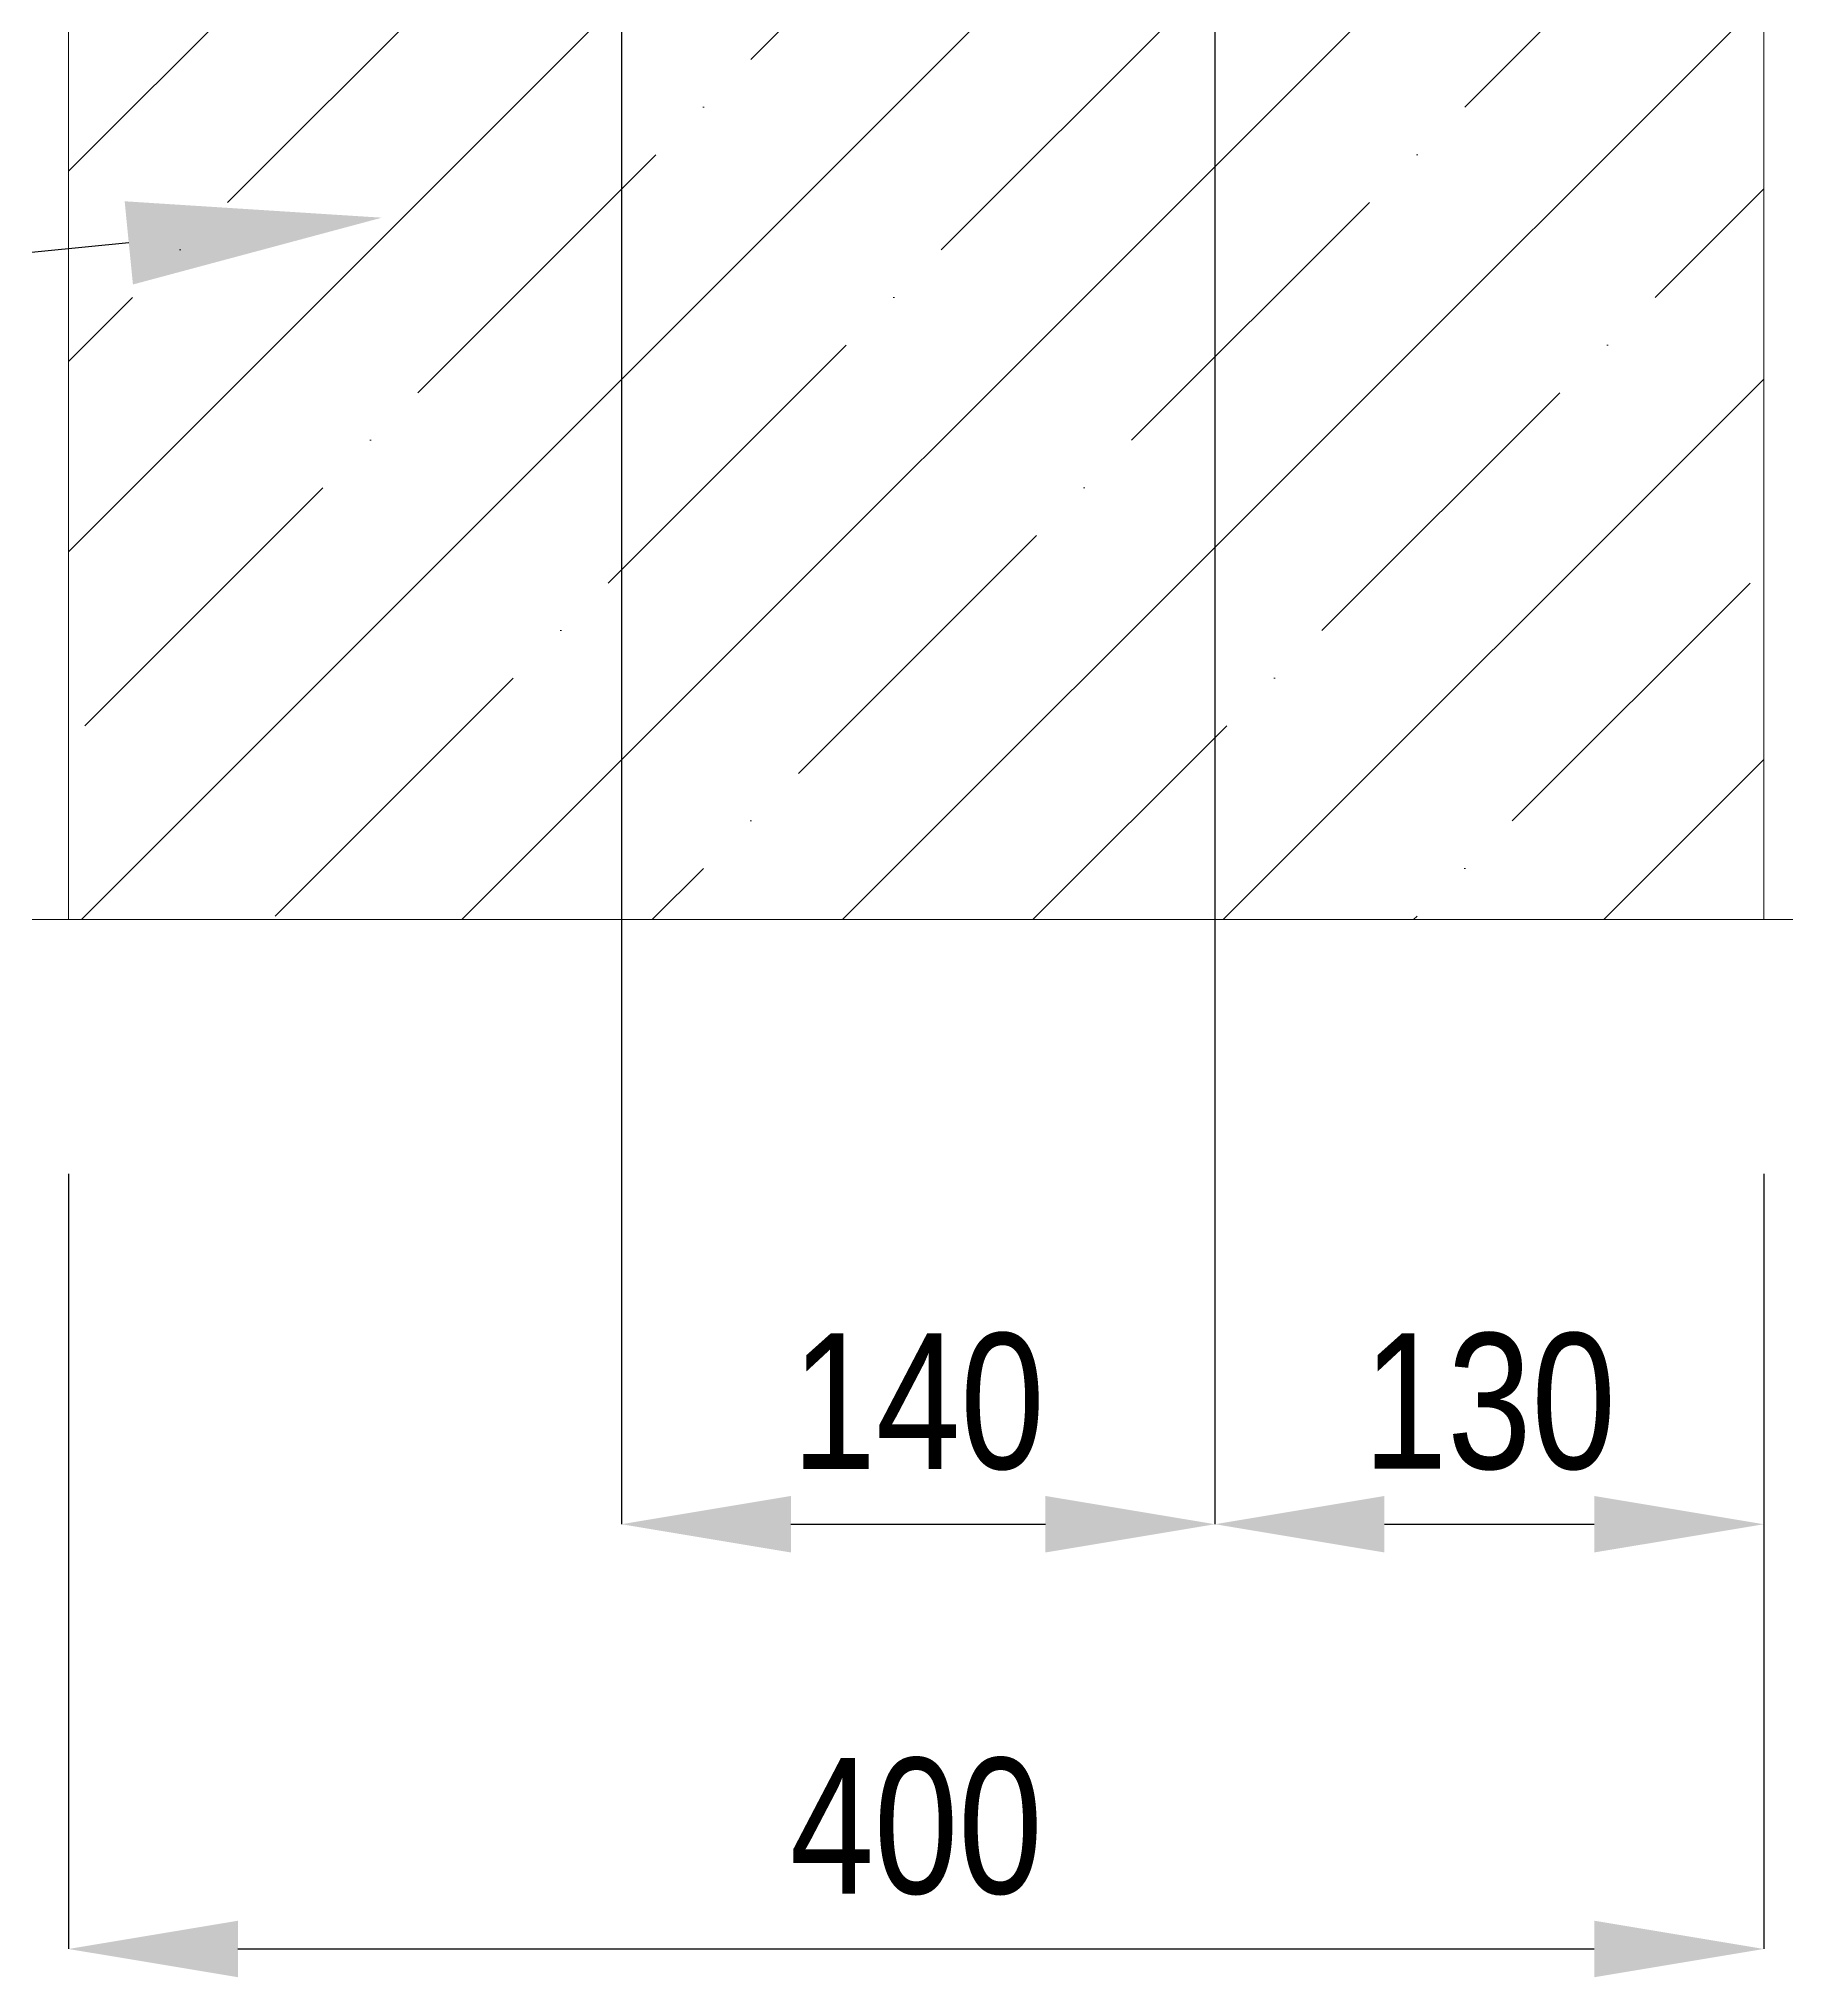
# Model space of a CAD drawing. Header units: millimetres. Extents: x 22162 to 37591, y 3160 to 7360.
# Drawn here: x 36113.7 to 36526, y 5661.9 to 6119.3 of the extents above; entities that cross this region are included whole.
import ezdxf
from ezdxf import colors
from ezdxf.entities.mleader import LeaderData, LeaderLine
from ezdxf.math import Vec2, Vec3

# ---------------------------------------------------------------- set-up
doc = ezdxf.new("R2010")
doc.units = ezdxf.units.MM
doc.header["$LTSCALE"] = 0.3
doc.linetypes.add('INCONTINUOUS', pattern=[200000.001, 200000, -0.001])
doc.layers.add('KOTY', color=3, linetype='INCONTINUOUS', lineweight=9)
doc.layers.add('SRAFY', color=7, linetype='Continuous', lineweight=9, true_color=0x5b5b5b)
doc.styles.add('SEACAD_Arial', font='arial.ttf', dxfattribs={"width": 0.8})
doc.dimstyles.new('ISO-25', dxfattribs={"dimtxt": 1.6, "dimasz": 2, "dimexe": 0.5, "dimexo": 1.5, "dimtad": 1, "dimdec": 0, "dimtxsty": 'SEACAD_Arial', "dimcen": 2, "dimadec": 0, "dimazin": 0, "dimtfac": 1, "dimtdec": 0, "dimtmove": 0, "dimatfit": 3, "dimfxl": 1, "dimarcsym": 0})

# ---------------------------------------------------------------- blocks, each defined once
blk = doc.blocks.new('*D148')
at = {"layer": 'Defpoints', "color": 0, "transparency": 16777216}
for p in [(36520.74, 6291.73), (36869.67, 6291.73), (36520.74, 5911.45)]:
    blk.add_point(p, dxfattribs=at)
at = {"layer": 'KOTY', "color": 0, "lineweight": -2, "transparency": 16777216}
for p, q in [((36580.74, 6291.73), (36869.67, 6291.73)), ((36869.67, 5951.45), (36869.67, 6251.73)), ((36580.74, 5911.45), (36869.67, 5911.45))]:
    blk.add_line(p, q, dxfattribs=at)
at = {"layer": 'KOTY', "color": 0, "transparency": 16777216}
for points in [[(36863, 6251.73), (36876.33, 6251.73), (36869.67, 6291.73)], [(36863, 5951.45), (36876.33, 5951.45), (36869.67, 5911.45)]]:
    blk.add_solid(points, dxfattribs=at)
at = {"layer": 'KOTY', "color": 0, "transparency": 16777216, "insert": (36840.82, 6101.59), "char_height": 32, "attachment_point": 5, "rotation": 90, "style": 'SEACAD_Arial'}
blk.add_mtext('max. 380', dxfattribs=at)
blk = doc.blocks.new('*D147')
at = {"layer": 'Defpoints', "color": 0, "transparency": 16777216}
for p in [(36120.74, 5911.45), (36520.74, 5911.45), (36520.74, 5668.59)]:
    blk.add_point(p, dxfattribs=at)
at = {"layer": 'KOTY', "color": 0, "lineweight": -2, "transparency": 16777216}
for p, q in [((36120.74, 5851.45), (36120.74, 5668.59)), ((36520.74, 5851.45), (36520.74, 5668.59)), ((36160.74, 5668.59), (36480.74, 5668.59))]:
    blk.add_line(p, q, dxfattribs=at)
at = {"layer": 'KOTY', "color": 0, "transparency": 16777216}
for points in [[(36160.74, 5675.26), (36160.74, 5661.93), (36120.74, 5668.59)], [(36480.74, 5675.26), (36480.74, 5661.93), (36520.74, 5668.59)]]:
    blk.add_solid(points, dxfattribs=at)
at = {"layer": 'KOTY', "color": 0, "transparency": 16777216, "insert": (36320.74, 5697.43), "char_height": 32, "attachment_point": 5, "style": 'SEACAD_Arial'}
blk.add_mtext('400', dxfattribs=at)
blk = doc.blocks.new('*D175')
at = {"layer": 'Defpoints', "color": 0, "transparency": 16777216}
for p in [(36251.2, 6209.74), (36391.24, 6209.74), (36391.24, 5768.8)]:
    blk.add_point(p, dxfattribs=at)
at = {"layer": 'KOTY', "color": 0, "lineweight": -2, "transparency": 16777216}
for p, q in [((36251.2, 6149.74), (36251.2, 5768.8)), ((36391.24, 6149.74), (36391.24, 5768.8)), ((36291.2, 5768.8), (36351.24, 5768.8))]:
    blk.add_line(p, q, dxfattribs=at)
at = {"layer": 'KOTY', "color": 0, "transparency": 16777216}
for points in [[(36291.2, 5775.47), (36291.2, 5762.14), (36251.2, 5768.8)], [(36351.24, 5775.47), (36351.24, 5762.14), (36391.24, 5768.8)]]:
    blk.add_solid(points, dxfattribs=at)
at = {"layer": 'KOTY', "color": 0, "transparency": 16777216, "insert": (36321.22, 5797.64), "char_height": 32, "attachment_point": 5, "style": 'SEACAD_Arial'}
blk.add_mtext('140', dxfattribs=at)
blk = doc.blocks.new('*D176')
at = {"layer": 'Defpoints', "color": 0, "transparency": 16777216}
for p in [(36391.24, 6209.74), (36520.74, 5911.45), (36520.74, 5768.8)]:
    blk.add_point(p, dxfattribs=at)
at = {"layer": 'KOTY', "color": 0, "lineweight": -2, "transparency": 16777216}
for p, q in [((36391.24, 6149.74), (36391.24, 5768.8)), ((36520.74, 5851.45), (36520.74, 5768.8)), ((36431.24, 5768.8), (36480.74, 5768.8))]:
    blk.add_line(p, q, dxfattribs=at)
at = {"layer": 'KOTY', "color": 0, "transparency": 16777216}
for points in [[(36431.24, 5775.47), (36431.24, 5762.14), (36391.24, 5768.8)], [(36480.74, 5775.47), (36480.74, 5762.14), (36520.74, 5768.8)]]:
    blk.add_solid(points, dxfattribs=at)
at = {"layer": 'KOTY', "color": 0, "transparency": 16777216, "insert": (36455.99, 5797.65), "char_height": 32, "attachment_point": 5, "style": 'SEACAD_Arial'}
blk.add_mtext('130', dxfattribs=at)

msp = doc.modelspace()

# ---------------------------------------------------------------- hatches: boundary and pattern name
at = {"layer": 'SRAFY'}
h = msp.add_hatch(dxfattribs=at)
h.set_pattern_fill('ANSI35', color=256, scale=10, style=0)
h.set_pattern_definition([(45, (13011.646, 1208.826), (-44.90128, 44.90128), []), (45, (13056.55, 1208.826), (-44.90128, 44.90128), [79.375, -15.875, 0, -15.875])])
h.paths.add_polyline_path([(36425.74, 6291.73), (36520.74, 6291.73), (36520.74, 5911.45), (36120.74, 5911.45), (36120.74, 6291.73), (36215.74, 6291.73)])

# ---------------------------------------------------------------- linework, layer by layer
at = {"layer": 'SRAFY', "lineweight": 9}
msp.add_line((35855.96, 5911.45), (36696.7, 5911.45), dxfattribs=at)
msp.add_lwpolyline([(36520.74, 5911.45), (36120.74, 5911.45), (36120.74, 6291.73), (36520.74, 6291.73)], close=True, dxfattribs=at)

# ---------------------------------------------------------------- dimensions: what is measured, and where the dimension line sits
at = {"layer": 'KOTY'}
dim = msp.add_linear_dim(base=(36869.67, 6291.73), p1=(36520.74, 5911.45), p2=(36520.74, 6291.73), angle=90, text='max. <>', dimstyle='ISO-25', override={"dimexe": 0, "dimexo": 3, "dimsah": 1}, dxfattribs=at)
dim.commit()
dim.dimension.update_dxf_attribs({"geometry": '*D148', "text_midpoint": (36840.82, 6101.59)})
for base, p1, p2, picture, middle in [((36391.24, 5768.8), (36251.2, 6209.74), (36391.24, 6209.74), '*D175', (36321.22, 5797.64)), ((36520.7446, 5768.8035), (36391.2361, 6209.7421), (36520.7446, 5911.4529), '*D176', (36455.9903, 5797.6528))]:
    dim = msp.add_linear_dim(base=base, p1=p1, p2=p2, dimstyle='ISO-25', override={"dimexe": 0, "dimexo": 3, "dimsah": 1}, dxfattribs=at)
    dim.commit()
    dim.dimension.update_dxf_attribs({"geometry": picture, "text_midpoint": middle})
dim = msp.add_linear_dim(base=(36520.74, 5668.59), p1=(36120.74, 5911.45), p2=(36520.74, 5911.45), dimstyle='ISO-25', override={"dimexe": 0, "dimexo": 3, "dimsah": 1}, dxfattribs=at)
dim.commit()
dim.dimension.update_dxf_attribs({"geometry": '*D147', "text_midpoint": (36320.74, 5668.59), "dimtype": 160})

# ---------------------------------------------------------------- leaders
ml = msp.add_multileader_mtext('Standard')
ml.set_content('2', color=256, style='SEACAD_Arial')
ml.set_leader_properties()
ml.build(insert=Vec2(0, 0))
ml.multileader.update_dxf_attribs({"text_right_attachment_type": 6, "dogleg_length": 2, "arrow_head_size": 60, "scale": 20})
ctx = ml.context
ctx.base_point, ctx.scale, ctx.char_height, ctx.arrow_head_size, ctx.landing_gap_size, ctx.plane_origin = Vec3(35817.53, 6085.1), 20, 50, 60, 20, Vec3(36194.69, 6077.05)
ctx.right_attachment, ctx.text_align_type = 6, 2
notes = []
notes.append((ctx, [(0, (1, 1, 0), (35924.03, 6050.1), (-1, 0), 40, [(0, [(36194.69, 6077.05)], 0, [])])]))
ctx.mtext.insert, ctx.mtext.alignment, ctx.mtext.flow_direction = Vec3(35864.03, 6110.1), 3, 5
for ctx, leaders in notes:
    for number, flags, end, landing, length, lines in leaders:
        leader = LeaderData()
        leader.index, (leader.has_last_leader_line, leader.has_dogleg_vector, leader.attachment_direction) = number, flags
        leader.last_leader_point, leader.dogleg_vector, leader.dogleg_length = Vec3(end), Vec3(landing), length
        for number, points, colour, breaks in lines:
            line = LeaderLine()
            line.index, line.vertices, line.color, line.breaks = number, Vec3.list(points), colors.encode_raw_color(colour), breaks
            leader.lines.append(line)
        ctx.leaders.append(leader)

doc.saveas('drawing.dxf')
